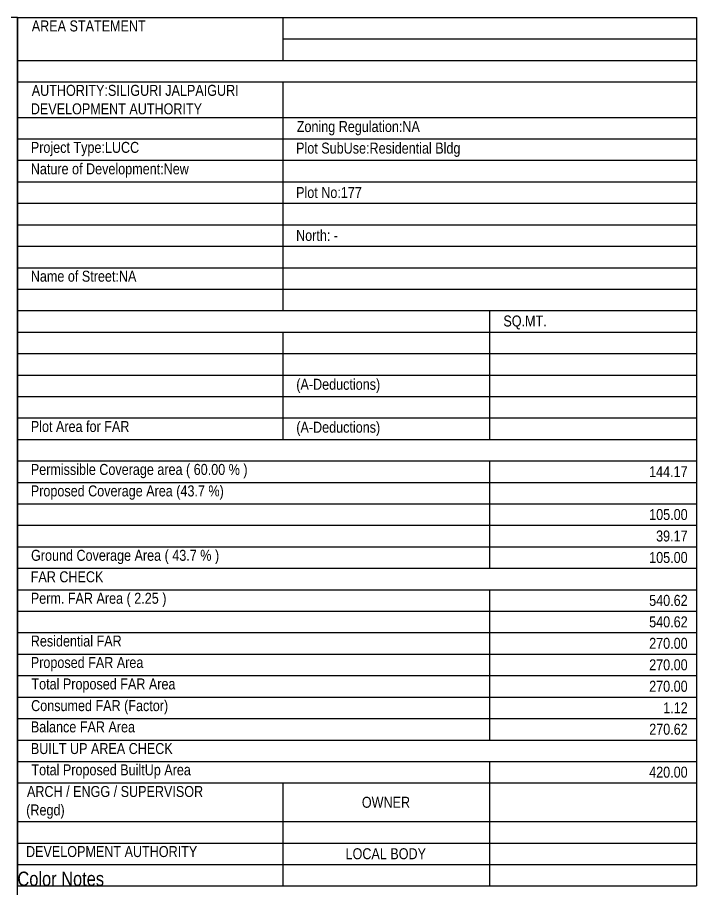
# Model space of a CAD drawing. Header units: metres. Extents: x 3538158.1 to 3538213.5, y 1101855 to 1101892.9.
# Drawn here: x 3538189.5 to 3538203.72, y 1101874.6 to 1101892.86 of the extents above; entities that cross this region are included whole.
import ezdxf

# ---------------------------------------------------------------- set-up
doc = ezdxf.new("R2010")
doc.units = ezdxf.units.M
doc.header["$MEASUREMENT"] = 0
doc.layers.add('DCR_AREATABLE', color=7, linetype='Continuous')
doc.styles.add('AutoDCRTableFont', font='ARIALN.TTF')

# ---------------------------------------------------------------- blocks, each defined once
blk = doc.blocks.new('blkBoundary')
at = {"layer": 'DCR_AREATABLE'}
blk.add_lwpolyline([(0, 0), (1, 0), (1, 1), (0, 1)], close=True, dxfattribs=at)
blk = doc.blocks.new('AREATABLE000000', base_point=(3538189.497, 1101892.864))
at = {"layer": 'DCR_AREATABLE', "style": 'AutoDCRTableFont'}
blk.add_attdef('Tag_001', (0, -0.234), '', height=0.23, dxfattribs=at)
blk = doc.blocks.new('AREATABLE000300', base_point=(3538189.497, 1101892.864))
at = {"layer": 'DCR_AREATABLE', "style": 'AutoDCRTableFont'}
for tag, p in [('Tag_001', (0, -0.234)), ('Tag_002', (-0.02, -0.621))]:
    blk.add_attdef(tag, p, '', height=0.23, dxfattribs=at)
blk = doc.blocks.new('AREATABLE000401', base_point=(3538189.497, 1101892.864))
at = {"layer": 'DCR_AREATABLE', "style": 'AutoDCRTableFont'}
blk.add_attdef('Tag_001', (-0.006, -0.23), '', height=0.23, dxfattribs=at)
blk = doc.blocks.new('AREATABLE000500', base_point=(3538189.497, 1101892.864))
at = {"layer": 'DCR_AREATABLE', "style": 'AutoDCRTableFont'}
blk.add_attdef('Tag_001', (-0.02, -0.234), '', height=0.23, dxfattribs=at)
blk = doc.blocks.new('AREATABLE000501', base_point=(3538189.497, 1101892.864))
at = {"layer": 'DCR_AREATABLE', "style": 'AutoDCRTableFont'}
blk.add_attdef('Tag_001', (-0.02, -0.234), '', height=0.23, dxfattribs=at)
blk = doc.blocks.new('AREATABLE000600', base_point=(3538189.497, 1101892.864))
at = {"layer": 'DCR_AREATABLE', "style": 'AutoDCRTableFont'}
blk.add_attdef('Tag_001', (-0.02, -0.234), '', height=0.23, dxfattribs=at)
blk = doc.blocks.new('AREATABLE000701', base_point=(3538189.497, 1101892.864))
at = {"layer": 'DCR_AREATABLE', "style": 'AutoDCRTableFont'}
blk.add_attdef('Tag_001', (-0.02, -0.231), '', height=0.23, dxfattribs=at)
blk = doc.blocks.new('AREATABLE000901', base_point=(3538189.497, 1101892.864))
at = {"layer": 'DCR_AREATABLE', "style": 'AutoDCRTableFont'}
blk.add_attdef('Tag_001', (-0.02, -0.23), '', height=0.23, dxfattribs=at)
blk = doc.blocks.new('AREATABLE001100', base_point=(3538189.497, 1101892.864))
at = {"layer": 'DCR_AREATABLE', "style": 'AutoDCRTableFont'}
blk.add_attdef('Tag_001', (-0.02, -0.234), '', height=0.23, dxfattribs=at)
blk = doc.blocks.new('AREATABLE001302', base_point=(3538189.497, 1101892.864))
at = {"layer": 'DCR_AREATABLE', "style": 'AutoDCRTableFont'}
blk.add_attdef('Tag_001', (-0.012, -0.234), '', height=0.23, dxfattribs=at)
blk = doc.blocks.new('AREATABLE001601', base_point=(3538189.497, 1101892.864))
at = {"layer": 'DCR_AREATABLE', "style": 'AutoDCRTableFont'}
blk.add_attdef('Tag_001', (-0.016, -0.234), '', height=0.23, dxfattribs=at)
blk = doc.blocks.new('AREATABLE001800', base_point=(3538189.497, 1101892.864))
at = {"layer": 'DCR_AREATABLE', "style": 'AutoDCRTableFont'}
blk.add_attdef('Tag_001', (-0.02, -0.234), '', height=0.23, dxfattribs=at)
blk = doc.blocks.new('AREATABLE001801', base_point=(3538189.497, 1101892.864))
at = {"layer": 'DCR_AREATABLE', "style": 'AutoDCRTableFont'}
blk.add_attdef('Tag_001', (-0.016, -0.234), '', height=0.23, dxfattribs=at)
blk = doc.blocks.new('AREATABLE002000', base_point=(3538189.497, 1101892.864))
at = {"layer": 'DCR_AREATABLE', "style": 'AutoDCRTableFont'}
blk.add_attdef('Tag_001', (-0.02, -0.234), '', height=0.23, dxfattribs=at)
blk = doc.blocks.new('AREATABLE002002', base_point=(3538189.497, 1101892.864))
at = {"layer": 'DCR_AREATABLE', "style": 'AutoDCRTableFont'}
blk.add_attdef('Tag_001', (-0.028, -0.231), '', height=0.23, dxfattribs=at)
blk = doc.blocks.new('AREATABLE002100', base_point=(3538189.497, 1101892.864))
at = {"layer": 'DCR_AREATABLE', "style": 'AutoDCRTableFont'}
blk.add_attdef('Tag_001', (-0.02, -0.234), '', height=0.23, dxfattribs=at)
blk = doc.blocks.new('AREATABLE002202', base_point=(3538189.497, 1101892.864))
at = {"layer": 'DCR_AREATABLE', "style": 'AutoDCRTableFont'}
blk.add_attdef('Tag_001', (-0.028, -0.231), '', height=0.23, dxfattribs=at)
blk = doc.blocks.new('AREATABLE002302', base_point=(3538189.497, 1101892.864))
at = {"layer": 'DCR_AREATABLE', "style": 'AutoDCRTableFont'}
blk.add_attdef('Tag_001', (-0.011, -0.231), '', height=0.23, dxfattribs=at)
blk = doc.blocks.new('AREATABLE002400', base_point=(3538189.497, 1101892.864))
at = {"layer": 'DCR_AREATABLE', "style": 'AutoDCRTableFont'}
blk.add_attdef('Tag_001', (-0.015, -0.234), '', height=0.23, dxfattribs=at)
blk = doc.blocks.new('AREATABLE002402', base_point=(3538189.497, 1101892.864))
at = {"layer": 'DCR_AREATABLE', "style": 'AutoDCRTableFont'}
blk.add_attdef('Tag_001', (-0.028, -0.231), '', height=0.23, dxfattribs=at)
blk = doc.blocks.new('AREATABLE002500', base_point=(3538189.497, 1101892.864))
at = {"layer": 'DCR_AREATABLE', "style": 'AutoDCRTableFont'}
blk.add_attdef('Tag_001', (-0.022, -0.234), '', height=0.23, dxfattribs=at)
blk = doc.blocks.new('AREATABLE002600', base_point=(3538189.497, 1101892.864))
at = {"layer": 'DCR_AREATABLE', "style": 'AutoDCRTableFont'}
blk.add_attdef('Tag_001', (-0.02, -0.234), '', height=0.23, dxfattribs=at)
blk = doc.blocks.new('AREATABLE002602', base_point=(3538189.497, 1101892.864))
at = {"layer": 'DCR_AREATABLE', "style": 'AutoDCRTableFont'}
blk.add_attdef('Tag_001', (-0.011, -0.231, -562953711517696), '', height=0.23, dxfattribs=at)
blk = doc.blocks.new('AREATABLE002702', base_point=(3538189.497, 1101892.864))
at = {"layer": 'DCR_AREATABLE', "style": 'AutoDCRTableFont'}
blk.add_attdef('Tag_001', (-0.011, -0.231), '', height=0.23, dxfattribs=at)
blk = doc.blocks.new('AREATABLE002800', base_point=(3538189.497, 1101892.864))
at = {"layer": 'DCR_AREATABLE', "style": 'AutoDCRTableFont'}
blk.add_attdef('Tag_001', (-0.02, -0.23), '', height=0.23, dxfattribs=at)
blk = doc.blocks.new('AREATABLE002802', base_point=(3538189.497, 1101892.864))
at = {"layer": 'DCR_AREATABLE', "style": 'AutoDCRTableFont'}
blk.add_attdef('Tag_001', (-0.007, -0.231, -562953711517696), '', height=0.23, dxfattribs=at)
blk = doc.blocks.new('AREATABLE002900', base_point=(3538189.497, 1101892.864))
at = {"layer": 'DCR_AREATABLE', "style": 'AutoDCRTableFont'}
blk.add_attdef('Tag_001', (-0.02, -0.23), '', height=0.23, dxfattribs=at)
blk = doc.blocks.new('AREATABLE002902', base_point=(3538189.497, 1101892.864))
at = {"layer": 'DCR_AREATABLE', "style": 'AutoDCRTableFont'}
blk.add_attdef('Tag_001', (-0.007, -0.231), '', height=0.23, dxfattribs=at)
blk = doc.blocks.new('AREATABLE003000', base_point=(3538189.497, 1101892.864))
at = {"layer": 'DCR_AREATABLE', "style": 'AutoDCRTableFont'}
blk.add_attdef('Tag_001', (-0.007, -0.23), '', height=0.23, dxfattribs=at)
blk = doc.blocks.new('AREATABLE003002', base_point=(3538189.497, 1101892.864))
at = {"layer": 'DCR_AREATABLE', "style": 'AutoDCRTableFont'}
blk.add_attdef('Tag_001', (-0.007, -0.231), '', height=0.23, dxfattribs=at)
blk = doc.blocks.new('AREATABLE003100', base_point=(3538189.497, 1101892.864))
at = {"layer": 'DCR_AREATABLE', "style": 'AutoDCRTableFont'}
blk.add_attdef('Tag_001', (-0.013, -0.234), '', height=0.23, dxfattribs=at)
blk = doc.blocks.new('AREATABLE003102', base_point=(3538189.497, 1101892.864))
at = {"layer": 'DCR_AREATABLE', "style": 'AutoDCRTableFont'}
blk.add_attdef('Tag_001', (-0.028, -0.231), '', height=0.23, dxfattribs=at)
blk = doc.blocks.new('AREATABLE003200', base_point=(3538189.497, 1101892.864))
at = {"layer": 'DCR_AREATABLE', "style": 'AutoDCRTableFont'}
blk.add_attdef('Tag_001', (-0.019, -0.23), '', height=0.23, dxfattribs=at)
blk = doc.blocks.new('AREATABLE003202', base_point=(3538189.497, 1101892.864))
at = {"layer": 'DCR_AREATABLE', "style": 'AutoDCRTableFont'}
blk.add_attdef('Tag_001', (-0.007, -0.231), '', height=0.23, dxfattribs=at)
blk = doc.blocks.new('AREATABLE003300', base_point=(3538189.497, 1101892.864))
at = {"layer": 'DCR_AREATABLE', "style": 'AutoDCRTableFont'}
blk.add_attdef('Tag_001', (-0.019, -0.234), '', height=0.23, dxfattribs=at)
blk = doc.blocks.new('AREATABLE003400', base_point=(3538189.497, 1101892.864))
at = {"layer": 'DCR_AREATABLE', "style": 'AutoDCRTableFont'}
blk.add_attdef('Tag_001', (-0.007, -0.23), '', height=0.23, dxfattribs=at)
blk = doc.blocks.new('AREATABLE003402', base_point=(3538189.497, 1101892.864))
at = {"layer": 'DCR_AREATABLE', "style": 'AutoDCRTableFont'}
blk.add_attdef('Tag_001', (-0.003, -0.231), '', height=0.23, dxfattribs=at)
blk = doc.blocks.new('AREATABLE003500', base_point=(3538189.497, 1101892.864))
at = {"layer": 'DCR_AREATABLE', "style": 'AutoDCRTableFont'}
for tag, p in [('Tag_001', (0, -0.234)), ('Tag_002', (-0.016, -0.621))]:
    blk.add_attdef(tag, p, '', height=0.23, dxfattribs=at)
blk = doc.blocks.new('AREATABLE003501', base_point=(3538189.497, 1101892.864))
at = {"layer": 'DCR_AREATABLE', "style": 'AutoDCRTableFont'}
blk.add_attdef('Tag_001', (-0.013, -0.234), '', height=0.23, dxfattribs=at)
blk = doc.blocks.new('AREATABLE003700', base_point=(3538189.497, 1101892.864))
at = {"layer": 'DCR_AREATABLE', "style": 'AutoDCRTableFont'}
blk.add_attdef('Tag_001', (-0.02, -0.234), '', height=0.23, dxfattribs=at)
blk = doc.blocks.new('AREATABLE003701', base_point=(3538189.497, 1101892.864))
at = {"layer": 'DCR_AREATABLE', "style": 'AutoDCRTableFont'}
blk.add_attdef('Tag_001', (-0.019, -0.234), '', height=0.23, dxfattribs=at)
blk = doc.blocks.new('*T266')
at = {"layer": 'DCR_AREATABLE', "color": 0, "linetype": 'ByBlock', "lineweight": -2, "transparency": 16777216}
for p, q in [((0, 0), (14.222, 0)), ((0, 0), (0, -18.204)), ((5.556, 0), (5.556, -0.9)), ((14.222, 0), (14.222, -18.204)), ((5.556, -0.45), (14.222, -0.45)), ((0, -0.9), (14.222, -0.9)), ((0, -1.35), (14.222, -1.35)), ((5.556, -1.35), (5.556, -6.145)), ((0, -2.095), (14.222, -2.095)), ((0, -2.545), (14.222, -2.545)), ((0, -2.995), (14.222, -2.995)), ((0, -3.445), (14.222, -3.445)), ((0, -3.895), (14.222, -3.895)), ((0, -4.345), (14.222, -4.345)), ((0, -4.795), (14.222, -4.795)), ((0, -5.245), (14.222, -5.245)), ((0, -5.695), (14.222, -5.695)), ((0, -6.145), (14.222, -6.145)), ((9.889, -6.145), (9.889, -8.845)), ((0, -6.595), (14.222, -6.595)), ((5.556, -6.595), (5.556, -8.845)), ((0, -7.045), (14.222, -7.045)), ((0, -7.495), (14.222, -7.495)), ((0, -7.945), (14.222, -7.945)), ((0, -8.395), (14.222, -8.395)), ((0, -8.845), (14.222, -8.845)), ((0, -9.295), (14.222, -9.295)), ((9.889, -9.295), (9.889, -11.545)), ((0, -9.745), (14.222, -9.745)), ((0, -10.195), (14.222, -10.195)), ((0, -10.645), (14.222, -10.645)), ((0, -11.095), (14.222, -11.095)), ((0, -11.545), (14.222, -11.545)), ((0, -11.995), (14.222, -11.995)), ((9.889, -11.995), (9.889, -15.145)), ((0, -12.445), (14.222, -12.445)), ((0, -12.895), (14.222, -12.895)), ((0, -13.345), (14.222, -13.345)), ((0, -13.795), (14.222, -13.795)), ((0, -14.245), (14.222, -14.245)), ((0, -14.695), (14.222, -14.695)), ((0, -15.145), (14.222, -15.145)), ((0, -15.595), (14.222, -15.595)), ((9.889, -15.595), (9.889, -18.204)), ((0, -16.045), (14.222, -16.045)), ((5.556, -16.045), (5.556, -18.204)), ((0, -16.854), (14.222, -16.854)), ((0, -17.304), (14.222, -17.304)), ((0, -17.754), (14.222, -17.754)), ((0, -18.204), (14.222, -18.204))]:
    blk.add_line(p, q, dxfattribs=at)
at = {"layer": 'DCR_AREATABLE', "color": 0, "lineweight": 25, "transparency": 16777216}
for name, p, values in [('AREATABLE000000', (3538189.797, 1101892.804), {'Tag_001': 'AREA STATEMENT'}), ('AREATABLE000300', (3538189.797, 1101891.454), {'Tag_001': 'AUTHORITY:SILIGURI JALPAIGURI', 'Tag_002': 'DEVELOPMENT AUTHORITY'}), ('AREATABLE000401', (3538195.353, 1101890.692), {'Tag_001': 'Zoning Regulation:NA'}), ('AREATABLE000500', (3538189.797, 1101890.259), {'Tag_001': 'Project Type:LUCC'}), ('AREATABLE000501', (3538195.353, 1101890.244), {'Tag_001': 'Plot SubUse:Residential Bldg'}), ('AREATABLE000600', (3538189.797, 1101889.809), {'Tag_001': 'Nature of Development:New'}), ('AREATABLE000701', (3538195.353, 1101889.311), {'Tag_001': 'Plot No:177'}), ('AREATABLE000901', (3538195.353, 1101888.41), {'Tag_001': 'North: -'}), ('AREATABLE001100', (3538189.797, 1101887.559), {'Tag_001': 'Name of Street:NA'}), ('AREATABLE001302', (3538199.686, 1101886.62), {'Tag_001': 'SQ.MT.'}), ('AREATABLE001800', (3538189.797, 1101884.409), {'Tag_001': 'Plot Area for FAR'}), ('AREATABLE002000', (3538189.797, 1101883.509), {'Tag_001': 'Permissible Coverage area ( 60.00 %%% )'}), ('AREATABLE002002', (3538202.754, 1101883.459), {'Tag_001': '144.17'}), ('AREATABLE002100', (3538189.797, 1101883.059), {'Tag_001': 'Proposed Coverage Area (43.7 %%%)'}), ('AREATABLE002202', (3538202.755, 1101882.561), {'Tag_001': '105.00'}), ('AREATABLE002302', (3538202.883, 1101882.111), {'Tag_001': '39.17'}), ('AREATABLE002400', (3538189.797, 1101881.709), {'Tag_001': 'Ground Coverage Area ( 43.7 %%% )'}), ('AREATABLE002402', (3538202.755, 1101881.661), {'Tag_001': '105.00'}), ('AREATABLE002500', (3538189.797, 1101881.259), {'Tag_001': 'FAR CHECK'}), ('AREATABLE002600', (3538189.797, 1101880.809), {'Tag_001': 'Perm. FAR Area ( 2.25 )'}), ('AREATABLE002602', (3538202.738, 1101880.761, 562953711517696), {'Tag_001': '540.62'}), ('AREATABLE002702', (3538202.738, 1101880.311), {'Tag_001': '540.62'}), ('AREATABLE002800', (3538189.797, 1101879.909), {'Tag_001': 'Residential FAR'}), ('AREATABLE002802', (3538202.734, 1101879.861, 562953711517696), {'Tag_001': '270.00'}), ('AREATABLE002900', (3538189.797, 1101879.459), {'Tag_001': 'Proposed FAR Area'}), ('AREATABLE002902', (3538202.734, 1101879.411), {'Tag_001': '270.00'}), ('AREATABLE003000', (3538189.797, 1101879.009), {'Tag_001': 'Total Proposed FAR Area'}), ('AREATABLE003002', (3538202.734, 1101878.961), {'Tag_001': '270.00'}), ('AREATABLE003100', (3538189.797, 1101878.559), {'Tag_001': 'Consumed FAR (Factor)'}), ('AREATABLE003102', (3538203.049, 1101878.509), {'Tag_001': '1.12'}), ('AREATABLE003200', (3538189.797, 1101878.109), {'Tag_001': 'Balance FAR Area'}), ('AREATABLE003202', (3538202.735, 1101878.061), {'Tag_001': '270.62'}), ('AREATABLE003300', (3538189.797, 1101877.659), {'Tag_001': 'BUILT UP AREA CHECK'}), ('AREATABLE003400', (3538189.797, 1101877.209), {'Tag_001': 'Total Proposed BuiltUp Area'}), ('AREATABLE003402', (3538202.73, 1101877.161), {'Tag_001': '420.00'}), ('AREATABLE003500', (3538189.697, 1101876.759), {'Tag_001': 'ARCH / ENGG / SUPERVISOR', 'Tag_002': '(Regd)'}), ('AREATABLE003501', (3538196.723, 1101876.533), {'Tag_001': 'OWNER'}), ('AREATABLE003700', (3538189.697, 1101875.5), {'Tag_001': 'DEVELOPMENT AUTHORITY'}), ('AREATABLE003701', (3538196.388, 1101875.454), {'Tag_001': 'LOCAL BODY'})]:
    blk.add_blockref(name, p, dxfattribs=at).add_auto_attribs(values)
at = {"layer": 'DCR_AREATABLE', "color": 6, "lineweight": 25, "transparency": 16777216}
for name, p in [('AREATABLE001601', (3538195.353, 1101885.294)), ('AREATABLE001801', (3538195.353, 1101884.394))]:
    blk.add_blockref(name, p, dxfattribs=at).add_auto_attribs({'Tag_001': '(A-Deductions)'})
blk = doc.blocks.new('Area_Statement', base_point=(3538189.497, 1101892.864))
blk.add_blockref('*T266', (3538189.497, 1101892.864))

msp = doc.modelspace()

# ---------------------------------------------------------------- block references
at = {"layer": 'DCR_AREATABLE', "xscale": 31.35931205749512, "yscale": 30.97035026550293}
msp.add_blockref('blkBoundary', (3538158.1379, 1101861.8936), dxfattribs=at)
at = {"layer": 'DCR_AREATABLE'}
msp.add_blockref('Area_Statement', (3538189.4972, 1101892.8639), dxfattribs=at)

# ---------------------------------------------------------------- texts
at = {"layer": 'DCR_AREATABLE', "style": 'AutoDCRTableFont'}
msp.add_text('Color Notes', height=0.3, dxfattribs=at).set_placement((3538189.4972, 1101874.6596))

doc.saveas('drawing.dxf')
